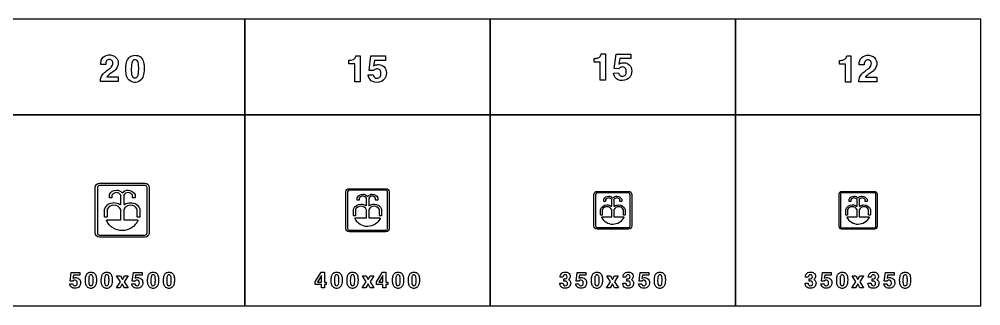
# Model space of a CAD drawing. Extents: x 0 to 18160, y 0 to 2655.
# Drawn here: x 9262 to 18160, y 0 to 2655 of the extents above; entities that cross this region are included whole.
import ezdxf

# ---------------------------------------------------------------- set-up
doc = ezdxf.new("R2010")
doc.units = 0
doc.header["$MEASUREMENT"] = 0

msp = doc.modelspace()

# ---------------------------------------------------------------- linework, layer by layer
for points in [[(9080, 1770), (11350, 1770), (11350, 2655), (9080, 2655)], [(11350, 1770), (13620, 1770), (13620, 2655), (11350, 2655)], [(13620, 1770), (15890, 1770), (15890, 2655), (13620, 2655)], [(15890, 1770), (18160, 1770), (18160, 2655), (15890, 2655)], [(9080, 0), (11350, 0), (11350, 1770), (9080, 1770)], [(11350, 0), (13620, 0), (13620, 1770), (11350, 1770)], [(13620, 0), (15890, 0), (15890, 1770), (13620, 1770)], [(15890, 0), (18160, 0), (18160, 1770), (15890, 1770)], [(10198.2, 221.797), (10163.1, 276.346), (10197.9, 276.346), (10216.2, 242.294), (10234.9, 276.346), (10269, 276.346), (10233.5, 222.318), (10270, 166.299), (10235.4, 166.299), (10215.6, 202.389), (10195.2, 166.299), (10161, 166.299)], [(12001, 222.096), (12055.2, 309.963), (12087.1, 309.963), (12087.1, 219.229), (12103.3, 219.229), (12103.3, 196.409), (12087.1, 196.409), (12087.1, 165.058), (12058.6, 165.058), (12058.6, 196.409), (12001, 196.409)], [(12058.6, 280.769), (12022.6, 219.229), (12058.6, 219.229)], [(12472.5, 221.797), (12437.4, 276.347), (12472.2, 276.347), (12490.5, 242.294), (12509.2, 276.347), (12543.3, 276.347), (12507.8, 222.318), (12544.3, 166.299), (12509.7, 166.299), (12489.9, 202.389), (12469.5, 166.299), (12435.3, 166.299)], [(12569, 222.114), (12623.3, 309.981), (12655.1, 309.981), (12655.1, 219.246), (12671.3, 219.246), (12671.3, 196.427), (12655.1, 196.427), (12655.1, 165.076), (12626.6, 165.076), (12626.6, 196.427), (12569, 196.427)], [(12626.6, 280.787), (12590.6, 219.246), (12626.6, 219.246)], [(14734.2, 221.783), (14699.1, 276.333), (14733.9, 276.333), (14752.1, 242.281), (14770.8, 276.333), (14805, 276.333), (14769.4, 222.304), (14806, 166.285), (14771.4, 166.285), (14751.6, 202.375), (14731.2, 166.285), (14697, 166.285)], [(17004.2, 221.783), (16969.1, 276.333), (17003.9, 276.333), (17022.1, 242.281), (17040.8, 276.333), (17075, 276.333), (17039.4, 222.304), (17076, 166.285), (17041.4, 166.285), (17021.6, 202.375), (17001.2, 166.285), (16967, 166.285)]]:
    msp.add_lwpolyline(points, close=True)
for points in [[(10012.9, 2078.85, -0.0640343), (10014.2, 2099.78, -0.161687), (10050, 2160.33, -0.0283718), (10091.8, 2192.71, 0.0545111), (10112.7, 2210.64, 0.192461), (10127.7, 2250.18, 0.234238), (10114.1, 2276.56, 0.196223), (10088.8, 2281.34, 0.252425), (10066.8, 2264.16, 0.0856617), (10062.7, 2247.14, 0.0202329), (10062, 2235.45), (10015.3, 2235.45, -0.0983795), (10021.4, 2276.76, -0.245047), (10067.6, 2319.89, -0.207102), (10144.5, 2311.55, -0.233443), (10177, 2259.22, -0.20961), (10158.8, 2195.04, -0.0785124), (10124.9, 2163.57, 0.0107372), (10089.1, 2137.78, 0.0665092), (10073.2, 2121.74), (10177.7, 2121.74), (10177.7, 2078.85)], [(10247.9, 2191.49, -0.0563084), (10253.9, 2254.33, -0.130301), (10276.1, 2298.12, -0.174843), (10317.9, 2319.53, -0.147552), (10371, 2312.9, -0.192146), (10407.8, 2269.73, -0.0833996), (10417.1, 2212.7, -0.0545507), (10412.1, 2141.92, -0.116773), (10393, 2097.85, -0.221099), (10338.1, 2070.16, -0.162564), (10286.7, 2082.68, -0.174743), (10255.4, 2128.1, -0.0640867), (10247.9, 2186.79)], [(12310.9, 2274.45), (12324.1, 2274.45, 0.0261527), (12330.1, 2275.12, 0.0824327), (12354.9, 2282.35, 0.211118), (12374.9, 2306.08, 0.0230957), (12377.6, 2315.99), (12415.7, 2315.99), (12415.7, 2074.01), (12367.1, 2074.01), (12367.1, 2241.03), (12310.9, 2241.03)], [(12491, 2139), (12538, 2140.78, 0.0452719), (12544.4, 2124.55, 0.0567733), (12549.1, 2117.67, 0.070207), (12553.5, 2114.2, 0.264984), (12589.6, 2112.3, 0.20748), (12607, 2135.41, 0.147389), (12605.8, 2173.44, 0.308532), (12576.4, 2194.85, 0.215743), (12546.7, 2184.62, 0.028781), (12541.3, 2178.38), (12498.7, 2180.39), (12516.5, 2315.07), (12650.5, 2315.07), (12650.5, 2273.2), (12550.1, 2273.2), (12541.1, 2221.19, -0.0211252), (12554.1, 2228.73, -0.121371), (12587.4, 2234.58, -0.244671), (12647.2, 2202.63, -0.173069), (12658.7, 2143.5, -0.256779), (12613.6, 2077.51, -0.199585), (12534, 2076.44, -0.245625), (12493.7, 2125.34, -0.0170062)], [(14580.9, 2291.94), (14594, 2291.94, 0.0261527), (14600.1, 2292.61, 0.0824327), (14624.9, 2299.84, 0.211118), (14644.9, 2323.58, 0.0230957), (14647.6, 2333.49), (14685.7, 2333.49), (14685.7, 2091.51), (14637.1, 2091.51), (14637.1, 2258.53), (14580.9, 2258.53)], [(14761, 2156.5), (14808, 2158.28, 0.0452719), (14814.4, 2142.04, 0.0567733), (14819.1, 2135.17, 0.070207), (14823.5, 2131.7, 0.264984), (14859.6, 2129.8, 0.20748), (14877, 2152.9, 0.147389), (14875.8, 2190.94, 0.308532), (14846.4, 2212.34, 0.215743), (14816.7, 2202.11, 0.028781), (14811.3, 2195.87), (14768.7, 2197.89), (14786.5, 2332.57), (14920.5, 2332.57), (14920.5, 2290.7), (14820.1, 2290.7), (14811.1, 2238.69, -0.0211252), (14824, 2246.23, -0.121371), (14857.4, 2252.08, -0.244671), (14917.2, 2220.12, -0.173069), (14928.7, 2161, -0.256779), (14883.6, 2095.01, -0.199585), (14804, 2093.94, -0.245625), (14763.7, 2142.83, -0.0170062)], [(16852.4, 2273.43), (16865.5, 2273.43, 0.0261527), (16871.5, 2274.1, 0.0824327), (16896.4, 2281.33, 0.211118), (16916.4, 2305.06, 0.0230957), (16919, 2314.97), (16957.1, 2314.97), (16957.1, 2072.99), (16908.5, 2072.99), (16908.5, 2240.01), (16852.4, 2240.01)], [(17032.5, 2075.98, -0.0640343), (17033.8, 2096.92, -0.161687), (17069.6, 2157.46, -0.0283718), (17111.4, 2189.85, 0.0545111), (17132.3, 2207.78, 0.192461), (17147.3, 2247.31, 0.234238), (17133.7, 2273.69, 0.196223), (17108.4, 2278.47, 0.252425), (17086.4, 2261.29, 0.0856617), (17082.3, 2244.27, 0.0202329), (17081.6, 2232.58), (17034.9, 2232.58, -0.0983795), (17041, 2273.89, -0.245047), (17087.1, 2317.02, -0.207102), (17164.1, 2308.69, -0.233443), (17196.6, 2256.36, -0.20961), (17178.4, 2192.18, -0.0785124), (17144.5, 2160.7, 0.0107372), (17108.7, 2134.91, 0.0665092), (17092.8, 2118.88), (17197.3, 2118.88), (17197.3, 2075.98)], [(10299.2, 2160.96, 0.0124589), (10299.8, 2154.64, 0.0668192), (10305.4, 2129.25, 0.615362), (10356.3, 2123.64, 0.0726881), (10361.7, 2136.67, 0.0588562), (10366.4, 2173.95, 0.0389037), (10364.8, 2240.94, 0.084671), (10358.2, 2264.28, 0.156013), (10346.8, 2276.44, 0.143208), (10331, 2279.4, 0.172584), (10315.3, 2273.2, 0.132565), (10305.3, 2257.64, 0.0498315), (10300.8, 2235.92, 0.0368731)], [(10005, 635, -0.414213), (9965, 675), (9965, 1095, -0.414213), (10005, 1135), (10425, 1135, -0.414213), (10465, 1095), (10465, 675, -0.414213), (10425, 635)], [(10005, 655), (10425, 655, 0.414213), (10445, 675), (10445, 1095, 0.414213), (10425, 1115), (10005, 1115, 0.414213), (9985, 1095), (9985, 675, 0.414213)], [(10200.6, 892.518, 0.290138), (10137.8, 932.254, 0.257412), (10076.8, 895.981, 0.217347), (10076.1, 892.793), (10076.1, 824.558, -0.413691), (10073.3, 821.703), (10054.9, 821.703, -0.41372), (10052.1, 824.558), (10052.1, 893.499, -0.109151), (10052.7, 896.513, -0.330261), (10137.7, 955.698, -0.155323), (10194.5, 939.287, 0.599853), (10201.1, 942.852), (10201.1, 1025.31, 0.25474), (10160.3, 1048.73, 0.255704), (10120, 1024.56, 0.258536), (10119.3, 1022.34), (10119.3, 1003.4, -0.413773), (10116.4, 1000.55), (10099.1, 1000.55, -0.413727), (10096.2, 1003.4), (10096.2, 1029.08, -0.0874883), (10096.3, 1030.63, -0.283113), (10160.4, 1072.43, -0.194967), (10215, 1047.07, -0.194497), (10269.5, 1072.32, -0.284001), (10333.6, 1030.08), (10333.7, 1003.41, -0.413752), (10330.9, 1000.55), (10311.6, 1000.55, -0.413731), (10308.7, 1003.4), (10308.7, 1025.25, 0.233509), (10308.4, 1026.75, 0.241034), (10269.5, 1048.62, 0.250638), (10229.1, 1025.85), (10229.1, 942.492, 0.599308), (10235.8, 938.923, -0.154902), (10292.4, 955.249, -0.326438), (10377, 897.198, -0.151124), (10377.9, 892.643), (10377.9, 824.558, -0.413721), (10375.1, 821.703), (10356.8, 821.703, -0.413691), (10353.9, 824.558), (10353.9, 892.371, 0.189368), (10353.4, 895.459, 0.257719), (10292.3, 931.805, 0.29361), (10229.1, 891.265), (10229.1, 796.528), (10355.2, 796.536, -0.538889), (10359.2, 790.553, -0.30391), (10215.3, 697.64, -0.310234), (10070.7, 790.585, -0.535921), (10074.6, 796.532), (10201.1, 796.528), (10201.1, 891.426, 0.00440978)], [(12315, 685, -0.414213), (12285, 715), (12285, 1055, -0.414213), (12315, 1085), (12655, 1085, -0.414213), (12685, 1055), (12685, 715, -0.414213), (12655, 685)], [(12315, 700), (12655, 700, 0.414213), (12670, 715), (12670, 1055, 0.414213), (12655, 1070), (12315, 1070, 0.414213), (12300, 1055), (12300, 715, 0.414213)], [(12473.5, 891.015, 0.290138), (12423.3, 922.803, 0.257412), (12374.4, 893.785, 0.217347), (12373.9, 891.234), (12373.9, 836.646, -0.413691), (12371.6, 834.363), (12356.9, 834.363, -0.41372), (12354.6, 836.647), (12354.7, 891.799, -0.109151), (12355.2, 894.21, -0.330261), (12423.2, 941.558, -0.155323), (12468.6, 928.43, 0.599853), (12473.9, 931.282), (12473.9, 997.249, 0.25474), (12441.2, 1015.98, 0.255704), (12409, 996.65, 0.258536), (12408.4, 994.87), (12408.4, 979.724, -0.413773), (12406.1, 977.44), (12392.2, 977.44, -0.413727), (12390, 979.724), (12390, 1000.27, -0.0874883), (12390.1, 1001.5, -0.283113), (12441.3, 1034.94, -0.194967), (12485, 1014.66, -0.194497), (12528.6, 1034.86, -0.284001), (12579.9, 1001.07), (12580, 979.729, -0.413752), (12577.7, 977.44), (12562.2, 977.44, -0.413731), (12560, 979.724), (12560, 997.2, 0.233509), (12559.7, 998.397, 0.241034), (12528.6, 1015.9, 0.250638), (12496.3, 997.68), (12496.3, 930.994, 0.599308), (12501.6, 928.138, -0.154902), (12546.9, 941.199, -0.326438), (12614.6, 894.759, -0.151124), (12615.3, 891.114), (12615.3, 836.647, -0.413721), (12613, 834.363), (12598.4, 834.363, -0.413691), (12596.1, 836.646), (12596.1, 890.897, 0.189368), (12595.7, 893.367, 0.257719), (12546.8, 922.444, 0.29361), (12496.3, 890.012), (12496.3, 814.223), (12597.2, 814.229, -0.538889), (12600.3, 809.442, -0.30391), (12485.3, 735.112, -0.310234), (12369.5, 809.468, -0.535921), (12372.7, 814.226), (12473.9, 814.223), (12473.9, 890.141, 0.00440978)], [(14610, 710, -0.414213), (14580, 740), (14580, 1030, -0.414213), (14610, 1060), (14900, 1060, -0.414213), (14930, 1030), (14930, 740, -0.414213), (14900, 710)], [(14610, 725), (14900, 725, 0.414213), (14915, 740), (14915, 1030, 0.414213), (14900, 1045), (14610, 1045, 0.414213), (14595, 1030), (14595, 740, 0.414213)], [(14744.9, 890.263, 0.290138), (14701, 918.078, 0.257412), (14658.2, 892.687, 0.217347), (14657.8, 890.455), (14657.8, 842.69, -0.413691), (14655.8, 840.692), (14642.9, 840.692, -0.41372), (14640.9, 842.691), (14640.9, 890.949, -0.109151), (14641.4, 893.059, -0.330261), (14700.9, 934.489, -0.155323), (14740.6, 923.001, 0.599853), (14745.3, 925.496), (14745.3, 983.218, 0.25474), (14716.7, 999.611, 0.255704), (14688.5, 982.694, 0.258536), (14688, 981.136), (14688, 967.883, -0.413773), (14686, 965.885), (14673.8, 965.885, -0.413727), (14671.8, 967.883), (14671.8, 985.857, -0.0874883), (14671.9, 986.941, -0.283113), (14716.8, 1016.2, -0.194967), (14755, 998.451, -0.194497), (14793.1, 1016.13, -0.284001), (14838.1, 986.558), (14838.1, 967.888, -0.413752), (14836.1, 965.885), (14822.6, 965.885, -0.413731), (14820.6, 967.883), (14820.6, 983.175, 0.233509), (14820.4, 984.223, 0.241034), (14793.2, 999.537, 0.250638), (14764.9, 983.595), (14764.9, 925.245, 0.599308), (14769.5, 922.746, -0.154902), (14809.2, 934.174, -0.326438), (14868.4, 893.539, -0.151124), (14869, 890.35), (14869, 842.691, -0.413721), (14867, 840.692), (14854.2, 840.692, -0.413691), (14852.2, 842.69), (14852.3, 890.16, 0.189368), (14851.9, 892.321, 0.257719), (14809.1, 917.764, 0.29361), (14764.9, 889.386), (14764.9, 823.07), (14853.2, 823.076, -0.538889), (14855.9, 818.887, -0.30391), (14755.2, 753.848, -0.310234), (14654, 818.91, -0.535921), (14656.7, 823.073), (14745.3, 823.07), (14745.3, 889.498, 0.00440978)], [(16874, 710, -0.414213), (16850, 734), (16850, 1036, -0.414213), (16874, 1060), (17176, 1060, -0.414213), (17200, 1036), (17200, 734, -0.414213), (17176, 710)], [(16874, 722), (17176, 722, 0.414213), (17188, 734), (17188, 1036, 0.414213), (17176, 1048), (16874, 1048, 0.414213), (16862, 1036), (16862, 734, 0.414213)], [(17014.9, 890.263, 0.290138), (16971, 918.078, 0.257412), (16928.2, 892.687, 0.217347), (16927.8, 890.455), (16927.8, 842.69, -0.413691), (16925.8, 840.692), (16912.9, 840.692, -0.41372), (16910.9, 842.691), (16910.9, 890.949, -0.109151), (16911.4, 893.059, -0.330261), (16970.9, 934.489, -0.155323), (17010.6, 923.001, 0.599853), (17015.3, 925.496), (17015.3, 983.218, 0.25474), (16986.7, 999.611, 0.255704), (16958.5, 982.694, 0.258536), (16958, 981.136), (16958, 967.883, -0.413773), (16956, 965.885), (16943.8, 965.885, -0.413727), (16941.8, 967.883), (16941.8, 985.857, -0.0874883), (16941.9, 986.941, -0.283113), (16986.8, 1016.2, -0.194967), (17025, 998.451, -0.194497), (17063.1, 1016.13, -0.284001), (17108.1, 986.558), (17108.1, 967.888, -0.413752), (17106.1, 965.885), (17092.6, 965.885, -0.413731), (17090.6, 967.883), (17090.6, 983.175, 0.233509), (17090.4, 984.223, 0.241034), (17063.2, 999.537, 0.250638), (17034.9, 983.595), (17034.9, 925.245, 0.599308), (17039.5, 922.746, -0.154902), (17079.2, 934.174, -0.326438), (17138.4, 893.539, -0.151124), (17139, 890.35), (17139, 842.691, -0.413721), (17137, 840.692), (17124.2, 840.692, -0.413691), (17122.2, 842.69), (17122.3, 890.16, 0.189368), (17121.9, 892.321, 0.257719), (17079.1, 917.764, 0.29361), (17034.9, 889.386), (17034.9, 823.07), (17123.2, 823.076, -0.538889), (17125.9, 818.887, -0.30391), (17025.2, 753.848, -0.310234), (16924, 818.91, -0.535921), (16926.7, 823.073), (17015.3, 823.07), (17015.3, 889.498, 0.00440978)], [(9727.75, 203.882), (9755.92, 204.948, 0.0452719), (9759.76, 195.209, 0.0567733), (9762.6, 191.086, 0.070207), (9765.26, 189, 0.264984), (9786.87, 187.863, 0.20748), (9797.32, 201.725, 0.147389), (9796.63, 224.545, 0.308532), (9779, 237.389, 0.215743), (9761.13, 231.251, 0.028781), (9757.91, 227.507), (9732.34, 228.716), (9743.03, 309.521), (9823.46, 309.522), (9823.46, 284.403), (9763.2, 284.403), (9757.82, 253.195, -0.0211252), (9765.57, 257.721, -0.121371), (9785.57, 261.228, -0.244671), (9821.44, 242.057, -0.173069), (9828.39, 206.583, -0.256779), (9801.28, 166.986, -0.199585), (9753.55, 166.346, -0.245625), (9729.38, 195.683, -0.0170062)], [(9874.18, 234.284, -0.0563084), (9877.8, 271.986, -0.130301), (9891.12, 298.265, -0.174843), (9916.22, 311.109, -0.147552), (9948.09, 307.128, -0.192146), (9970.17, 281.227, -0.0833996), (9975.72, 247.009, -0.0545507), (9972.71, 204.545, -0.116773), (9961.26, 178.099, -0.221099), (9928.35, 161.488, -0.162564), (9897.47, 169, -0.174743), (9878.7, 196.251, -0.0640867), (9874.23, 231.464)], [(9905.01, 215.967, 0.0124589), (9905.32, 212.175, 0.0668192), (9908.68, 196.938, 0.615362), (9939.23, 193.573, 0.0726881), (9942.5, 201.393, 0.0588562), (9945.32, 223.763, 0.0389037), (9944.34, 263.953, 0.084671), (9940.39, 277.957, 0.156013), (9933.51, 285.256, 0.143208), (9924.08, 287.033, 0.172584), (9914.63, 283.313, 0.132565), (9908.66, 273.976, 0.0498315), (9905.93, 260.943, 0.0368731)], [(10020.9, 234.284, -0.0563084), (10024.5, 271.986, -0.130301), (10037.9, 298.265, -0.174843), (10063, 311.109, -0.147552), (10094.8, 307.128, -0.192146), (10116.9, 281.227, -0.0833996), (10122.5, 247.009, -0.0545507), (10119.5, 204.545, -0.116773), (10108, 178.1, -0.221099), (10075.1, 161.488, -0.162564), (10044.2, 169, -0.174743), (10025.5, 196.251, -0.0640867), (10021, 231.464)], [(10051.8, 215.967, 0.0124589), (10052.1, 212.175, 0.0668192), (10055.4, 196.938, 0.615362), (10086, 193.573, 0.0726881), (10089.2, 201.393, 0.0588562), (10092.1, 223.763, 0.0389037), (10091.1, 263.953, 0.084671), (10087.1, 277.957, 0.156013), (10080.3, 285.256, 0.143208), (10070.8, 287.033, 0.172584), (10061.4, 283.313, 0.132565), (10055.4, 273.976, 0.0498315), (10052.7, 260.943, 0.0368731)], [(10303.3, 203.891), (10331.5, 204.957, 0.0452719), (10335.3, 195.218, 0.0567733), (10338.2, 191.095, 0.070207), (10340.8, 189.009, 0.264984), (10362.4, 187.872, 0.20748), (10372.9, 201.734, 0.147389), (10372.2, 224.554, 0.308532), (10354.6, 237.398, 0.215743), (10336.7, 231.26, 0.028781), (10333.5, 227.516), (10307.9, 228.725), (10318.6, 309.531), (10399, 309.531), (10399, 284.412), (10338.8, 284.412), (10333.4, 253.204, -0.0211252), (10341.1, 257.73, -0.121371), (10361.1, 261.237, -0.244671), (10397, 242.066, -0.173069), (10404, 206.592, -0.256779), (10376.8, 166.995, -0.199585), (10329.1, 166.355, -0.245625), (10304.9, 195.692, -0.0170062)], [(10449.7, 234.285, -0.0563084), (10453.4, 271.986, -0.130301), (10466.7, 298.266, -0.174843), (10491.8, 311.109, -0.147552), (10523.7, 307.128, -0.192146), (10545.7, 281.228, -0.0833996), (10551.3, 247.01, -0.0545507), (10548.3, 204.545, -0.116773), (10536.8, 178.1, -0.221099), (10503.9, 161.488, -0.162564), (10473, 169, -0.174743), (10454.3, 196.251, -0.0640867), (10449.8, 231.465)], [(10480.6, 215.967, 0.0124589), (10480.9, 212.175, 0.0668192), (10484.2, 196.939, 0.615362), (10514.8, 193.574, 0.0726881), (10518.1, 201.394, 0.0588562), (10520.9, 223.763, 0.0389037), (10519.9, 263.953, 0.084671), (10516, 277.957, 0.156013), (10509.1, 285.256, 0.143208), (10499.7, 287.033, 0.172584), (10490.2, 283.313, 0.132565), (10484.2, 273.977, 0.0498315), (10481.5, 260.943, 0.0368731)], [(10596.5, 234.275, -0.0563084), (10600.1, 271.977, -0.130301), (10613.4, 298.256, -0.174843), (10638.5, 311.1, -0.147552), (10670.4, 307.119, -0.192146), (10692.5, 281.218, -0.0833996), (10698, 247, -0.0545507), (10695, 204.536, -0.116773), (10683.6, 178.09, -0.221099), (10650.7, 161.479, -0.162564), (10619.8, 168.991, -0.174743), (10601, 196.242, -0.0640867), (10596.5, 231.455)], [(10627.3, 215.958, 0.0124589), (10627.6, 212.166, 0.0668192), (10631, 196.929, 0.615362), (10661.5, 193.564, 0.0726881), (10664.8, 201.384, 0.0588562), (10667.6, 223.754, 0.0389037), (10666.7, 263.943, 0.084671), (10662.7, 277.948, 0.156013), (10655.8, 285.247, 0.143208), (10646.4, 287.024, 0.172584), (10636.9, 283.304, 0.132565), (10631, 273.967, 0.0498315), (10628.2, 260.934, 0.0368731)], [(12148.5, 234.285, -0.0563084), (12152.1, 271.986, -0.130301), (12165.4, 298.266, -0.174843), (12190.5, 311.109, -0.147552), (12222.4, 307.128, -0.192146), (12244.5, 281.228, -0.0833996), (12250, 247.01, -0.0545507), (12247, 204.546, -0.116773), (12235.6, 178.1, -0.221099), (12202.7, 161.489, -0.162564), (12171.8, 169.001, -0.174743), (12153, 196.252, -0.0640867), (12148.5, 231.465)], [(12179.3, 215.967, 0.0124589), (12179.6, 212.176, 0.0668192), (12183, 196.939, 0.615362), (12213.5, 193.574, 0.0726881), (12216.8, 201.394, 0.0588562), (12219.6, 223.764, 0.0389037), (12218.6, 263.953, 0.084671), (12214.7, 277.958, 0.156013), (12207.8, 285.256, 0.143208), (12198.4, 287.034, 0.172584), (12188.9, 283.313, 0.132565), (12183, 273.977, 0.0498315), (12180.2, 260.944, 0.0368731)], [(12295.2, 234.285, -0.0563084), (12298.9, 271.986, -0.130301), (12312.2, 298.266, -0.174843), (12337.3, 311.109, -0.147552), (12369.1, 307.128, -0.192146), (12391.2, 281.228, -0.0833996), (12396.8, 247.01, -0.0545507), (12393.8, 204.546, -0.116773), (12382.3, 178.1, -0.221099), (12349.4, 161.489, -0.162564), (12318.5, 169.001, -0.174743), (12299.8, 196.252, -0.0640867), (12295.3, 231.465)], [(12326.1, 215.967, 0.0124589), (12326.4, 212.176, 0.0668192), (12329.7, 196.939, 0.615362), (12360.3, 193.574, 0.0726881), (12363.5, 201.394, 0.0588562), (12366.4, 223.764, 0.0389037), (12365.4, 263.953, 0.084671), (12361.4, 277.958, 0.156013), (12354.6, 285.256, 0.143208), (12345.1, 287.034, 0.172584), (12335.7, 283.313, 0.132565), (12329.7, 273.977, 0.0498315), (12327, 260.944, 0.0368731)], [(12716.5, 234.285, -0.0563084), (12720.1, 271.986, -0.130301), (12733.4, 298.266, -0.174843), (12758.5, 311.109, -0.147552), (12790.4, 307.128, -0.192146), (12812.5, 281.228, -0.0833996), (12818, 247.01, -0.0545507), (12815, 204.545, -0.116773), (12803.6, 178.1, -0.221099), (12770.7, 161.489, -0.162564), (12739.8, 169, -0.174743), (12721, 196.252, -0.0640867), (12716.5, 231.465)], [(12747.3, 215.967, 0.0124589), (12747.6, 212.176, 0.0668192), (12751, 196.939, 0.615362), (12781.5, 193.574, 0.0726881), (12784.8, 201.394, 0.0588562), (12787.6, 223.763, 0.0389037), (12786.7, 263.953, 0.084671), (12782.7, 277.958, 0.156013), (12775.8, 285.256, 0.143208), (12766.4, 287.034, 0.172584), (12757, 283.313, 0.132565), (12751, 273.977, 0.0498315), (12748.3, 260.943, 0.0368731)], [(12863.2, 234.275, -0.0563084), (12866.9, 271.977, -0.130301), (12880.2, 298.256, -0.174843), (12905.3, 311.1, -0.147552), (12937.2, 307.119, -0.192146), (12959.2, 281.219, -0.0833996), (12964.8, 247.001, -0.0545507), (12961.8, 204.536, -0.116773), (12950.3, 178.091, -0.221099), (12917.4, 161.479, -0.162564), (12886.5, 168.991, -0.174743), (12867.8, 196.242, -0.0640867), (12863.3, 231.456)], [(12894.1, 215.958, 0.0124589), (12894.4, 212.166, 0.0668192), (12897.7, 196.93, 0.615362), (12928.3, 193.565, 0.0726881), (12931.6, 201.385, 0.0588562), (12934.4, 223.754, 0.0389037), (12933.4, 263.944, 0.084671), (12929.5, 277.948, 0.156013), (12922.6, 285.247, 0.143208), (12913.2, 287.024, 0.172584), (12903.7, 283.304, 0.132565), (12897.7, 273.967, 0.0498315), (12895, 260.934, 0.0368731)], [(14264.9, 210.618), (14292.7, 210.618, 0.0411845), (14294, 201.495, 0.335066), (14312.3, 186.329, 0.276505), (14331.4, 195.05, 0.158203), (14334.8, 207.49, 0.0878221), (14333, 217.04, 0.217575), (14321.9, 227.158, 0.0882727), (14309.1, 229.031), (14302.7, 229.031), (14302.7, 250.192, 0.0282129), (14314.4, 250.547, 0.50028), (14330.6, 277.846, 0.235001), (14319.5, 286.874, 0.165496), (14304.1, 285.5, 0.220849), (14295.5, 275.571, 0.055705), (14293.8, 264.647), (14266.9, 264.647, -0.0488003), (14268, 278.201, -0.30773), (14302.6, 310.903, -0.146685), (14338.2, 307.348, -0.469869), (14354.2, 251.685, -0.0891152), (14346.9, 244.623), (14344.4, 242.822, -0.0245333), (14351.1, 238.983, -0.202429), (14364.5, 216.969, -0.422325), (14326.8, 163.296, -0.154301), (14288.4, 167.609, -0.287878), (14265, 204.03, -0.0143877)], [(14410.5, 203.85), (14438.6, 204.916, 0.0452719), (14442.5, 195.177, 0.0567733), (14445.3, 191.054, 0.070207), (14448, 188.968, 0.264984), (14469.6, 187.831, 0.20748), (14480, 201.694, 0.147389), (14479.4, 224.513, 0.308532), (14461.7, 237.357, 0.215743), (14443.9, 231.22, 0.028781), (14440.6, 227.476), (14415.1, 228.684), (14425.7, 309.49), (14506.2, 309.49), (14506.2, 284.371), (14445.9, 284.371), (14440.5, 253.163, -0.0211252), (14448.3, 257.689, -0.121371), (14468.3, 261.196, -0.244671), (14504.2, 242.025, -0.173069), (14511.1, 206.551, -0.256779), (14484, 166.954, -0.199585), (14436.3, 166.314, -0.245625), (14412.1, 195.651, -0.0170062)], [(14556.9, 234.262, -0.0563084), (14560.5, 271.963, -0.130301), (14573.8, 298.243, -0.174843), (14598.9, 311.086, -0.147552), (14630.8, 307.106, -0.192146), (14652.9, 281.205, -0.0833996), (14658.4, 246.987, -0.0545507), (14655.4, 204.523, -0.116773), (14644, 178.077, -0.221099), (14611.1, 161.466, -0.162564), (14580.2, 168.978, -0.174743), (14561.4, 196.229, -0.0640867), (14556.9, 231.442)], [(14587.7, 215.944, 0.0124589), (14588, 212.153, 0.0668192), (14591.4, 196.916, 0.615362), (14621.9, 193.551, 0.0726881), (14625.2, 201.371, 0.0588562), (14628, 223.741, 0.0389037), (14627.1, 263.93, 0.084671), (14623.1, 277.935, 0.156013), (14616.2, 285.233, 0.143208), (14606.8, 287.011, 0.172584), (14597.3, 283.29, 0.132565), (14591.4, 273.954, 0.0498315), (14588.7, 260.921, 0.0368731)], [(14847.3, 210.655), (14875.2, 210.655, 0.0411845), (14876.4, 201.531, 0.335066), (14894.7, 186.366, 0.276505), (14913.9, 195.086, 0.158203), (14917.2, 207.527, 0.0878221), (14915.4, 217.076, 0.217575), (14904.3, 227.195, 0.0882727), (14891.6, 229.067), (14885.1, 229.067), (14885.1, 250.228, 0.0282129), (14896.8, 250.584, 0.50028), (14913, 277.882, 0.235001), (14901.9, 286.911, 0.165496), (14886.5, 285.536, 0.220849), (14878, 275.607, 0.055705), (14876.2, 264.683), (14849.4, 264.683, -0.0488003), (14850.4, 278.238, -0.30773), (14885, 310.939, -0.146685), (14920.7, 307.384, -0.469869), (14936.6, 251.721, -0.0891152), (14929.4, 244.659), (14926.8, 242.858, -0.0245333), (14933.5, 239.019, -0.202429), (14946.9, 217.005, -0.422325), (14909.3, 163.332, -0.154301), (14870.8, 167.645, -0.287878), (14847.4, 204.067, -0.0143877)], [(14992.9, 203.886), (15021.1, 204.953, 0.0452719), (15024.9, 195.213, 0.0567733), (15027.8, 191.09, 0.070207), (15030.4, 189.005, 0.264984), (15052, 187.868, 0.20748), (15062.5, 201.73, 0.147389), (15061.8, 224.55, 0.308532), (15044.2, 237.394, 0.215743), (15026.3, 231.256, 0.028781), (15023.1, 227.512), (14997.5, 228.721), (15008.2, 309.526), (15088.6, 309.526), (15088.6, 284.408), (15028.3, 284.408), (15023, 253.199, -0.0211252), (15030.7, 257.725, -0.121371), (15050.7, 261.232, -0.244671), (15086.6, 242.062, -0.173069), (15093.5, 206.588, -0.256779), (15066.4, 166.991, -0.199585), (15018.7, 166.351, -0.245625), (14994.5, 195.687, -0.0170062)], [(15139.3, 234.299, -0.0563084), (15143, 272, -0.130301), (15156.3, 298.28, -0.174843), (15181.4, 311.123, -0.147552), (15213.2, 307.142, -0.192146), (15235.3, 281.242, -0.0833996), (15240.9, 247.024, -0.0545507), (15237.9, 204.559, -0.116773), (15226.4, 178.114, -0.221099), (15193.5, 161.502, -0.162564), (15162.6, 169.014, -0.174743), (15143.9, 196.265, -0.0640867), (15139.4, 231.479)], [(15170.2, 215.981, 0.0124589), (15170.5, 212.19, 0.0668192), (15173.8, 196.953, 0.615362), (15204.4, 193.588, 0.0726881), (15207.6, 201.408, 0.0588562), (15210.5, 223.777, 0.0389037), (15209.5, 263.967, 0.084671), (15205.5, 277.972, 0.156013), (15198.7, 285.27, 0.143208), (15189.2, 287.047, 0.172584), (15179.8, 283.327, 0.132565), (15173.8, 273.991, 0.0498315), (15171.1, 260.957, 0.0368731)], [(16534.9, 210.618), (16562.7, 210.618, 0.0411845), (16564, 201.495, 0.335066), (16582.3, 186.329, 0.276505), (16601.4, 195.05, 0.158203), (16604.8, 207.49, 0.0878221), (16603, 217.04, 0.217575), (16591.9, 227.158, 0.0882727), (16579.1, 229.031), (16572.7, 229.031), (16572.7, 250.192, 0.0282129), (16584.4, 250.547, 0.50028), (16600.6, 277.846, 0.235001), (16589.5, 286.874, 0.165496), (16574.1, 285.5, 0.220849), (16565.5, 275.571, 0.055705), (16563.8, 264.647), (16536.9, 264.647, -0.0488003), (16538, 278.201, -0.30773), (16572.6, 310.903, -0.146685), (16608.2, 307.348, -0.469869), (16624.2, 251.685, -0.0891152), (16616.9, 244.623), (16614.4, 242.822, -0.0245333), (16621.1, 238.983, -0.202429), (16634.5, 216.969, -0.422325), (16596.9, 163.296, -0.154301), (16558.4, 167.609, -0.287878), (16535, 204.03, -0.0143877)], [(16680.5, 203.85), (16708.6, 204.916, 0.0452719), (16712.5, 195.177, 0.0567733), (16715.3, 191.054, 0.070207), (16718, 188.968, 0.264984), (16739.6, 187.831, 0.20748), (16750, 201.694, 0.147389), (16749.4, 224.513, 0.308532), (16731.7, 237.357, 0.215743), (16713.9, 231.22, 0.028781), (16710.6, 227.476), (16685.1, 228.684), (16695.7, 309.49), (16776.2, 309.49), (16776.2, 284.371), (16715.9, 284.371), (16710.5, 253.163, -0.0211252), (16718.3, 257.689, -0.121371), (16738.3, 261.196, -0.244671), (16774.2, 242.025, -0.173069), (16781.1, 206.551, -0.256779), (16754, 166.954, -0.199585), (16706.3, 166.314, -0.245625), (16682.1, 195.651, -0.0170062)], [(16826.9, 234.262, -0.0563084), (16830.5, 271.963, -0.130301), (16843.8, 298.243, -0.174843), (16868.9, 311.086, -0.147552), (16900.8, 307.106, -0.192146), (16922.9, 281.205, -0.0833996), (16928.4, 246.987, -0.0545507), (16925.4, 204.523, -0.116773), (16914, 178.077, -0.221099), (16881.1, 161.466, -0.162564), (16850.2, 168.978, -0.174743), (16831.4, 196.229, -0.0640867), (16826.9, 231.442)], [(16857.7, 215.944, 0.0124589), (16858, 212.153, 0.0668192), (16861.4, 196.916, 0.615362), (16891.9, 193.551, 0.0726881), (16895.2, 201.371, 0.0588562), (16898, 223.741, 0.0389037), (16897.1, 263.93, 0.084671), (16893.1, 277.935, 0.156013), (16886.2, 285.233, 0.143208), (16876.8, 287.011, 0.172584), (16867.3, 283.29, 0.132565), (16861.4, 273.954, 0.0498315), (16858.7, 260.921, 0.0368731)], [(17117.3, 210.655), (17145.2, 210.655, 0.0411845), (17146.4, 201.531, 0.335066), (17164.7, 186.366, 0.276505), (17183.9, 195.086, 0.158203), (17187.2, 207.527, 0.0878221), (17185.4, 217.076, 0.217575), (17174.3, 227.195, 0.0882727), (17161.6, 229.067), (17155.1, 229.067), (17155.1, 250.228, 0.0282129), (17166.8, 250.584, 0.50028), (17183, 277.882, 0.235001), (17171.9, 286.911, 0.165496), (17156.5, 285.536, 0.220849), (17148, 275.607, 0.055705), (17146.3, 264.683), (17119.4, 264.683, -0.0488003), (17120.4, 278.238, -0.30773), (17155, 310.939, -0.146685), (17190.7, 307.384, -0.469869), (17206.6, 251.721, -0.0891152), (17199.4, 244.659), (17196.8, 242.858, -0.0245333), (17203.5, 239.019, -0.202429), (17216.9, 217.005, -0.422325), (17179.3, 163.332, -0.154301), (17140.8, 167.645, -0.287878), (17117.4, 204.067, -0.0143877)], [(17262.9, 203.886), (17291.1, 204.953, 0.0452719), (17294.9, 195.213, 0.0567733), (17297.8, 191.09, 0.070207), (17300.4, 189.005, 0.264984), (17322, 187.868, 0.20748), (17332.5, 201.73, 0.147389), (17331.8, 224.55, 0.308532), (17314.2, 237.394, 0.215743), (17296.3, 231.256, 0.028781), (17293.1, 227.512), (17267.5, 228.721), (17278.2, 309.526), (17358.6, 309.526), (17358.6, 284.408), (17298.3, 284.408), (17293, 253.199, -0.0211252), (17300.7, 257.725, -0.121371), (17320.7, 261.232, -0.244671), (17356.6, 242.062, -0.173069), (17363.5, 206.588, -0.256779), (17336.4, 166.991, -0.199585), (17288.7, 166.351, -0.245625), (17264.5, 195.687, -0.0170062)], [(17409.3, 234.299, -0.0563084), (17413, 272, -0.130301), (17426.3, 298.28, -0.174843), (17451.4, 311.123, -0.147552), (17483.2, 307.142, -0.192146), (17505.3, 281.242, -0.0833996), (17510.9, 247.024, -0.0545507), (17507.9, 204.559, -0.116773), (17496.4, 178.114, -0.221099), (17463.5, 161.502, -0.162564), (17432.6, 169.014, -0.174743), (17413.9, 196.265, -0.0640867), (17409.4, 231.479)], [(17440.2, 215.981, 0.0124589), (17440.5, 212.19, 0.0668192), (17443.8, 196.953, 0.615362), (17474.4, 193.588, 0.0726881), (17477.6, 201.408, 0.0588562), (17480.5, 223.777, 0.0389037), (17479.5, 263.967, 0.084671), (17475.5, 277.972, 0.156013), (17468.7, 285.27, 0.143208), (17459.2, 287.047, 0.172584), (17449.8, 283.327, 0.132565), (17443.8, 273.991, 0.0498315), (17441.1, 260.957, 0.0368731)]]:
    msp.add_lwpolyline(points, format="xyb", close=True)

doc.saveas('drawing.dxf')
